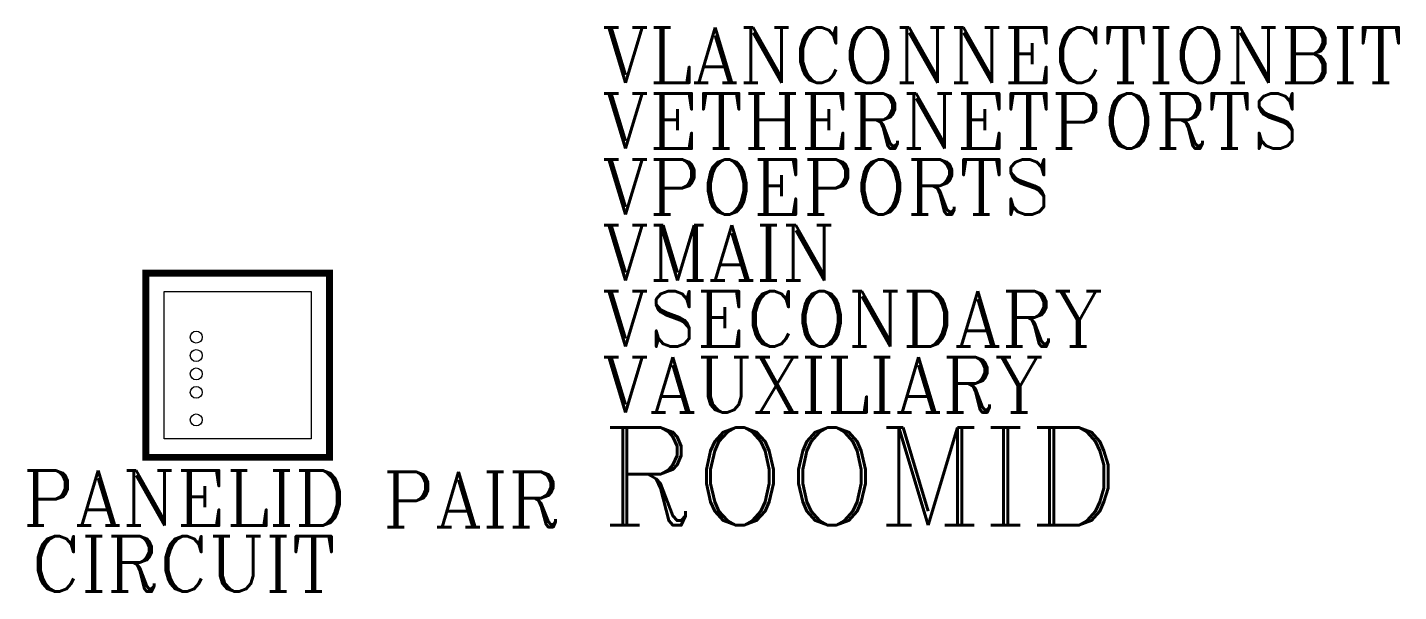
# Model space of a CAD drawing. Header units: inches. Extents: x -23 to 126, y -25 to 37.
import ezdxf
from ezdxf.enums import TextEntityAlignment as Align

# ---------------------------------------------------------------- set-up
doc = ezdxf.new("R2010")
doc.units = ezdxf.units.IN
doc.header["$LTSCALE"] = 48
doc.header["$MEASUREMENT"] = 0
doc.styles.add('ROMANC', font='COMPLEX.SHX')
doc.styles.add('WSNotes', font='complex.shx', dxfattribs={"height": 18})

msp = doc.modelspace()

# ---------------------------------------------------------------- linework, layer by layer
at = {"linetype": 'Continuous', "const_width": 0.75}
msp.add_lwpolyline([(-10, 10), (9.97, 10), (9.97, -10), (-10, -10)], close=True, dxfattribs=at)
at = {"linetype": 'Continuous'}
msp.add_lwpolyline([(-8, 8), (7.97, 8), (7.97, -8), (-8, -8)], close=True, dxfattribs=at)
for centre in [(-4.51, 3.06), (-4.51, 1.06), (-4.51, -0.94), (-4.51, -2.94), (-4.51, -5.94)]:
    msp.add_circle(centre, 0.65)

# ---------------------------------------------------------------- texts
at = {"flags": 1}
for tag, p, s, height, style in [('VLANCONNECTIONBIT', (39.6, 30.7), '0', 6, 'ROMANC'), ('VETHERNETPORTS', (39.6, 23.54), '4', 6, 'ROMANC'), ('VPOEPORTS', (39.6, 16.37), '4', 6, 'ROMANC'), ('VMAIN', (39.6, 9.21), '', 6, 'ROMANC'), ('VSECONDARY', (39.6, 2.04), '', 6, 'ROMANC'), ('VAUXILIARY', (39.6, -5.12), '', 6, 'ROMANC'), ('ROOMID', (39.6, -17.38), '', 10.62, 'WSNotes')]:
    msp.add_attdef(tag, p, s, height=height, dxfattribs=dict(at, style=style))
at = {"style": 'ROMANC'}
for tag, p in [('PANELID', (-23.39, -17.42)), ('PAIR', (15.79, -17.58))]:
    msp.add_attdef(tag, p, '', height=6, dxfattribs=at)
msp.add_attdef('CIRCUIT', text='', height=6, dxfattribs=at).set_placement((-5.89, -18.58), align=Align.TOP_CENTER)

doc.saveas('drawing.dxf')
